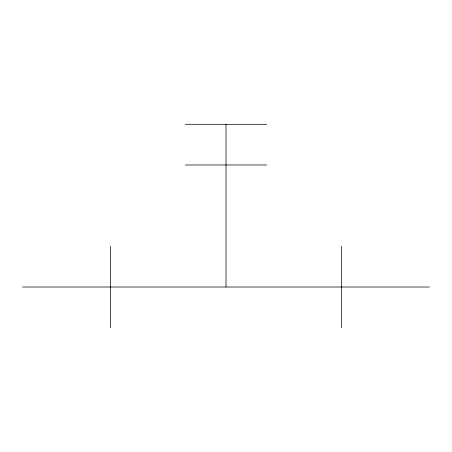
<?xml version="1.0" encoding="UTF-8"?>
<svg xmlns="http://www.w3.org/2000/svg" width="452" height="452" viewBox="0 0 452 452"><rect width="100%" height="100%" fill="white"/><g stroke="black" fill="none" stroke-linecap="round" stroke-linejoin="round"><path stroke-width="0.68" d="M185.32 124.3L266.68 124.3M185.32 164.98L266.68 164.98M22.6 287.02L429.4 287.02M341.503 246.34L341.503 327.7M226 124.3L226 287.02M110.497 246.34L110.497 327.7"/></g></svg>
